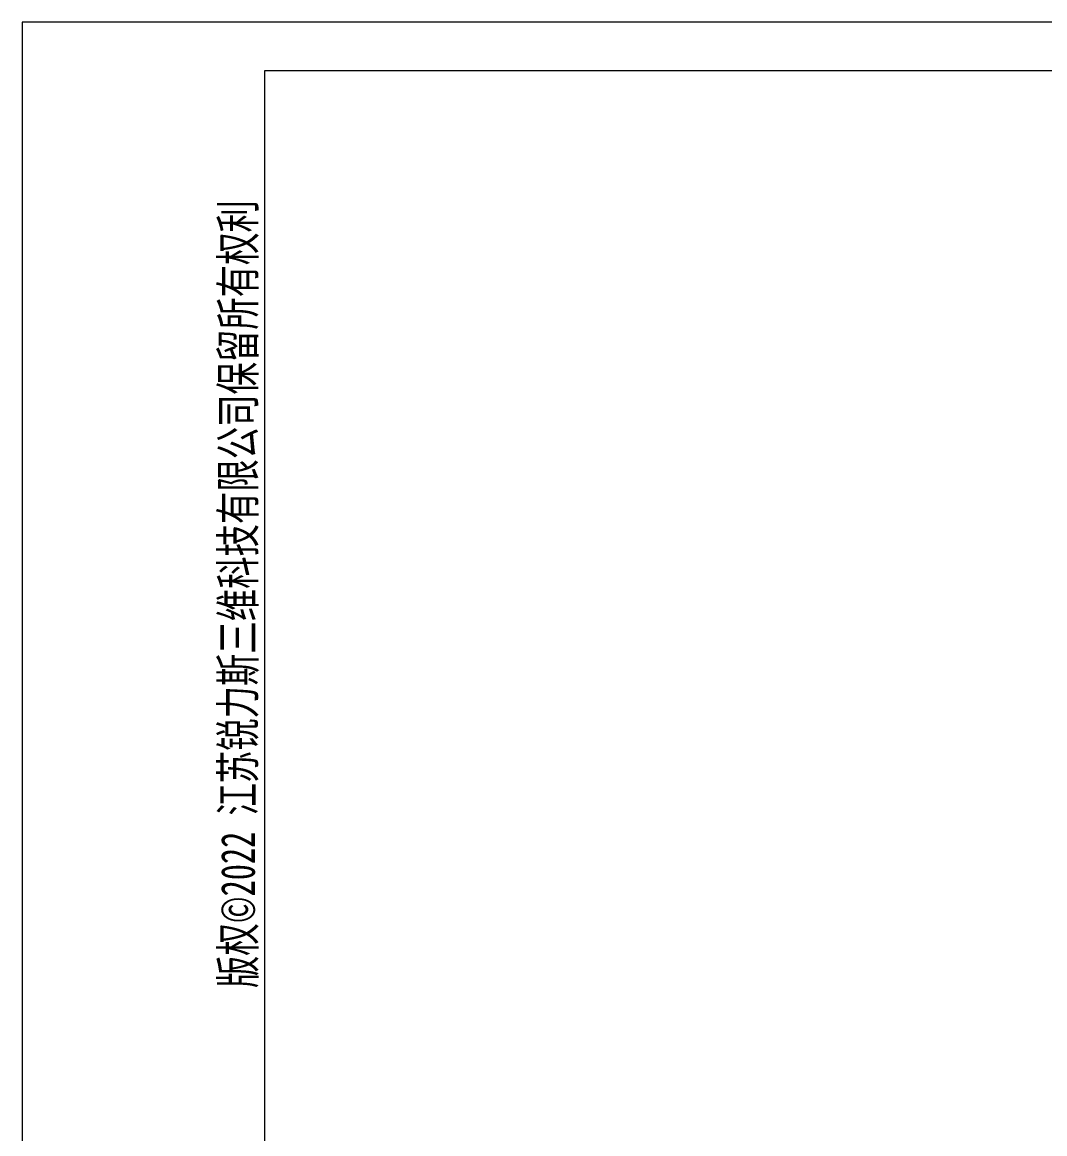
# Paper-space layout 'A3_1' of a CAD drawing. Header units: millimetres. Extents: x 0 to 420, y 0 to 297.
# Drawn here: x 0 to 105.5, y 182.3 to 297 of the extents above; entities that cross this region are included whole.
import ezdxf

# ---------------------------------------------------------------- set-up
doc = ezdxf.new("R2010")
doc.units = ezdxf.units.MM
doc.layers.add('170', color=7, linetype='Continuous', true_color=0xffffff)
doc.styles.add('宋体', font='')
doc.styles.get('宋体').set_extended_font_data('宋体')

psp = doc.layouts.new('A3_1')

# ---------------------------------------------------------------- linework, layer by layer
at = {"layer": '170', "color": 80, "linetype": 'Continuous', "lineweight": 13}
for p, q in [((0, 297), (0, 0)), ((420, 297), (0, 297))]:
    psp.add_line(p, q, dxfattribs=at)
at = {"layer": '170', "color": 80, "linetype": 'Continuous', "lineweight": 18}
for p, q in [((25, 292), (25, 5)), ((415, 292), (25, 292))]:
    psp.add_line(p, q, dxfattribs=at)

# ---------------------------------------------------------------- texts
at = {"layer": '170', "color": 5, "linetype": 'Continuous', "lineweight": 13, "insert": (24.45, 197.37), "char_height": 3.5, "attachment_point": 7, "rotation": 90, "line_spacing_factor": 1.12395, "style": '宋体'}
psp.add_mtext('\\f宋体|b0|i0;\\W0.7000;版权©2022 江苏锐力斯三维科技有限公司保留所有权利', dxfattribs=at)

doc.saveas('drawing.dxf')
